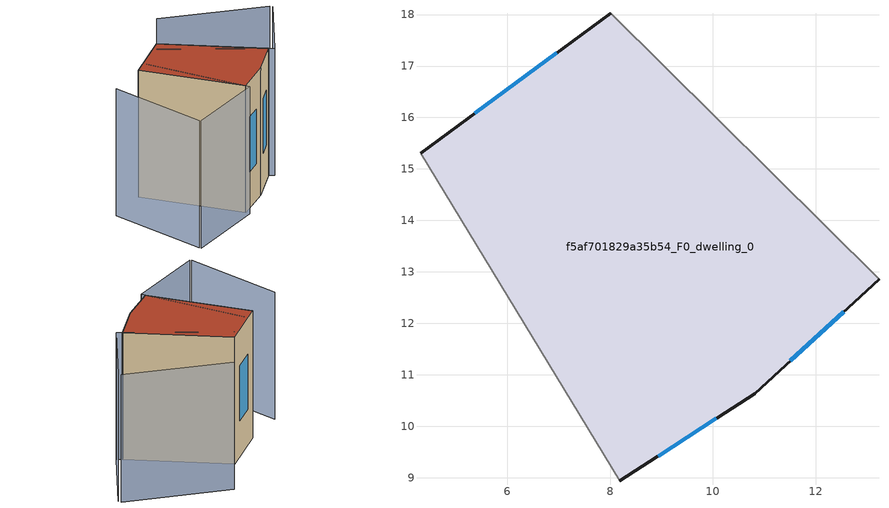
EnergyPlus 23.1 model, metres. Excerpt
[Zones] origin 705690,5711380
f5af701829a35b54_F0_dwelling_0
 floor ground (EU_floor_Construction): 10.81,10.64 13.23,12.86 8.01,18.03 4.32,15.31 8.19,8.94 z0
 wall outside (EU_wall_Construction): 4.32,15.31 8.01,18.03 / 13.23,12.86 10.81,10.64 8.19,8.94 z0:9
 wall adiabatic (EU_wall_Construction): 8.19,8.94 4.32,15.31 / 8.01,18.03 13.23,12.86 z0:9
 window (EU_Window_Construction): 10.07,10.15 8.94,9.42 / 5.37,16.08 6.96,17.25 / 12.54,12.23 11.5,11.27 z2.56:6.44
 roof outside (EU_roof_Construction): 13.23,12.86 10.81,10.64 8.19,8.94 4.32,15.31 8.01,18.03 z9
shading: 1.31,13.8 2.22,6.28 / 5.39,15.75 8.3,8.66 / 8.3,8.66 2.32,6.2 / 17.74,18.11 13.54,12.62 / 13.54,12.62 7.44,17.28 / 17.66,18.28 10.59,21.22 z0:9
[Building]
EU S2 Campaign: North Axis=0; Terrain=City; Solar Distribution=FullExterior
[Site:Location]
London: Latitude=51.5; Longitude=-0.5; Time Zone=0; Elevation=25
[SizingPeriod:WeatherFileDays]
AnnualSizingPeriod: Begin Month=1; Begin Day of Month=1; End Month=12; End Day of Month=31; Day of Week for Start Day=Monday; Use Weather File Daylight Saving Period=No; Use Weather File Rain and Snow Indicators=No
[MATERIAL]
EU_InternalMass_Material: Roughness=MediumRough; Thickness=0.1; Conductivity=1; Density=1800; Specific Heat=900; Thermal Absorptance=0.9; Solar Absorptance=0.7; Visible Absorptance=0.7
[MATERIAL:NOMASS] Roughness=MediumRough; Thermal Absorptance=0.9; Solar Absorptance=0.7; Visible Absorptance=0.7
Name | Thermal Resistance
EU_wall_NoMass | 0.71061
EU_roof_NoMass | 2.41608
EU_floor_NoMass | 1.75078
[WINDOWMATERIAL:SIMPLEGLAZINGSYSTEM]
EU_Window_SimpleGlazing: UFactor=2.64892; Solar Heat Gain Coefficient=0.76; Visible Transmittance=0.76
[CONSTRUCTION]
EU_wall_Construction: EU_wall_NoMass
EU_roof_Construction: EU_roof_NoMass
EU_floor_Construction: EU_floor_NoMass
EU_InternalMass_Construction: EU_InternalMass_Material
EU_Window_Construction: EU_Window_SimpleGlazing
[ZONE]
f5af701829a35b54_F0_dwelling_0: Type=1; Multiplier=1; Ceiling Height=autocalculate; Volume=370.47; Floor Area=autocalculate; Part of Total Floor Area=Yes
[INTERNALMASS]
f5af701829a35b54_F0_dwelling_0_EU_InternalMass: Construction=EU_InternalMass_Construction; Zone or ZoneList=f5af701829a35b54_F0_dwelling_0; Surface Area=41.1634
[OTHEREQUIPMENT]
EU_Step8_InternalGain_f5af701829a35b54_F0_dwelling_0_f000: Fuel Type=Electricity; Zone or ZoneList or Space or SpaceList=f5af701829a35b54_F0_dwelling_0; Schedule=EU_Step8_GainSchedule_f5af701829a35b54_F0_dwelling_0_f000; Design Level Calculation Method=Watts/Area; Power per Zone Floor Area=1; Fraction Latent=0; Fraction Radiant=0; Fraction Lost=0; Carbon Dioxide Generation Rate=0; EndUse Subcategory=EU_Step8_InternalGains
[ZONEVENTILATION:DESIGNFLOWRATE]
EU_ConstantAir_f5af701829a35b54_F0_dwelling_0: Zone or ZoneList or Space or SpaceList=f5af701829a35b54_F0_dwelling_0; Schedule=EU_AlwaysOn; Design Flow Rate Calculation Method=AirChanges/Hour; Air Changes per Hour=0.496673; Ventilation Type=Natural; Fan Pressure Rise=0; Fan Total Efficiency=1; Constant Term Coefficient=1; Temperature Term Coefficient=0; Velocity Term Coefficient=0; Velocity Squared Term Coefficient=0; Minimum Indoor Temperature=-100; Maximum Indoor Temperature=100; Delta Temperature=-100; Minimum Outdoor Temperature=-100; Maximum Outdoor Temperature=100; Maximum Wind Speed=40
[HVACTEMPLATE:THERMOSTAT]
EU_HeatOnly_f5af701829a35b54_F0_dwelling_0: Constant Heating Setpoint=20; Constant Cooling Setpoint=50
[HVACTEMPLATE:ZONE:IDEALLOADSAIRSYSTEM]
f5af701829a35b54_F0_dwelling_0: Template Thermostat=EU_HeatOnly_f5af701829a35b54_F0_dwelling_0; System Availability Schedule=EU_AlwaysOn; Maximum Heating Supply Air Temperature=50; Minimum Cooling Supply Air Temperature=13; Maximum Heating Supply Air Humidity Ratio=0.0156; Minimum Cooling Supply Air Humidity Ratio=0.0077; Heating Limit=NoLimit; Cooling Limit=NoLimit; Heating Availability Schedule=EU_AlwaysOn; Cooling Availability Schedule=EU_CoolingOff; Dehumidification Control Type=ConstantSensibleHeatRatio; Cooling Sensible Heat Ratio=0.7; Dehumidification Setpoint=60; Humidification Control Type=None; Humidification Setpoint=30; Outdoor Air Method=None; Outdoor Air Flow Rate per Person=0.00944; Outdoor Air Flow Rate per Zone Floor Area=0; Outdoor Air Flow Rate per Zone=0; Demand Controlled Ventilation Type=None; Outdoor Air Economizer Type=NoEconomizer; Heat Recovery Type=None; Sensible Heat Recovery Effectiveness=0.7; Latent Heat Recovery Effectiveness=0.65
[SIZING:ZONE]
f5af701829a35b54_F0_dwelling_0: Zone Cooling Design Supply Air Temperature Input Method=SupplyAirTemperature; Zone Cooling Design Supply Air Temperature=13; Zone Heating Design Supply Air Temperature Input Method=SupplyAirTemperature; Zone Heating Design Supply Air Temperature=50; Zone Cooling Design Supply Air Humidity Ratio=0.008; Zone Heating Design Supply Air Humidity Ratio=0.008; Cooling Design Air Flow Method=DesignDay; Cooling Design Air Flow Rate=0; Cooling Minimum Air Flow per Zone Floor Area=0.000762; Cooling Minimum Air Flow=0; Cooling Minimum Air Flow Fraction=0.2; Heating Design Air Flow Method=DesignDay; Heating Design Air Flow Rate=0; Heating Maximum Air Flow per Zone Floor Area=0.002032; Heating Maximum Air Flow=0.141576; Heating Maximum Air Flow Fraction=0.3; Account for Dedicated Outdoor Air System=No; Dedicated Outdoor Air System Control Strategy=NeutralSupplyAir; Dedicated Outdoor Air Low Setpoint Temperature for Design=autosize; Dedicated Outdoor Air High Setpoint Temperature for Design=autosize; Zone Load Sizing Method=Sensible Load Only No Latent Load; Zone Latent Cooling Design Supply Air Humidity Ratio Input Method=HumidityRatioDifference; Zone Cooling Design Supply Air Humidity Ratio Difference=0.005; Zone Latent Heating Design Supply Air Humidity Ratio Input Method=HumidityRatioDifference; Zone Humidification Design Supply Air Humidity Ratio Difference=0.005
[SCHEDULE:CONSTANT]
Name | Hourly Value
EU_AlwaysOn | 1
EU_CoolingOff | 0
[SCHEDULE:FILE]
EU_Step8_GainSchedule_f5af701829a35b54_F0_dwelling_0_f000: File=../../schedules/f5af701829a35b54/f5af701829a35b54_F0_dwelling_0_f000_gain.csv; Column Number=1; Rows to Skip at Top=0; Number of Hours of Data=8760; Column Separator=Comma; Interpolate to Timestep=No; Minutes per Item=60; Adjust Schedule for Daylight Savings=Yes
